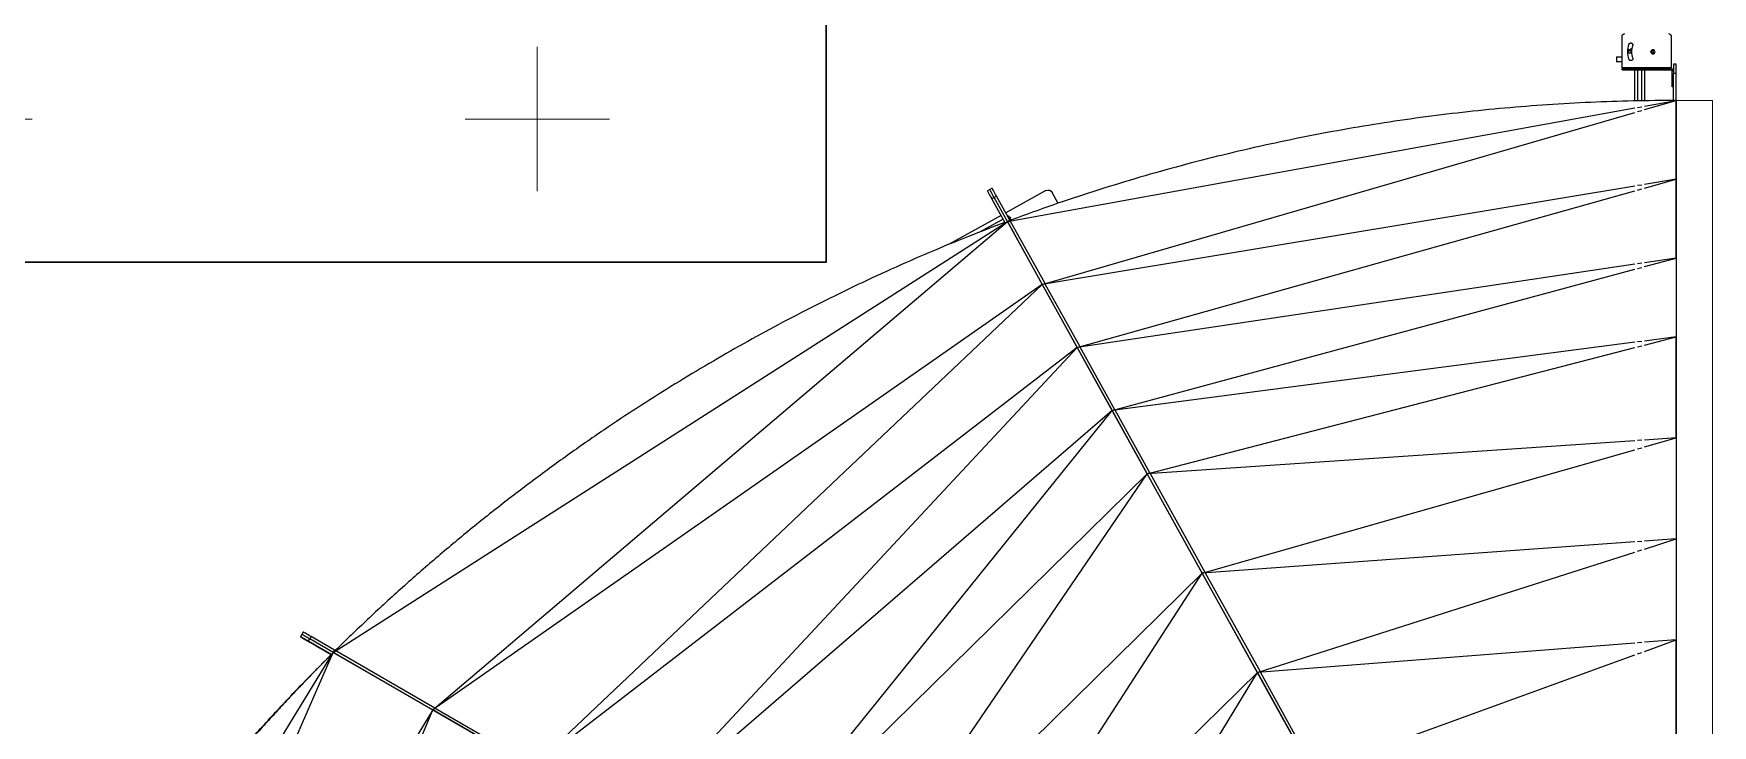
# Model space of a CAD drawing. Header units: millimetres. Extents: x 845401 to 948039, y 511594 to 550263.
# Drawn here: x 922749 to 924595, y 533928 to 534689 of the extents above; entities that cross this region are included whole.
import ezdxf

# ---------------------------------------------------------------- set-up
doc = ezdxf.new("R2010")
doc.units = ezdxf.units.MM
doc.layers.add('00', color=7, linetype='Continuous')
for name, color, linetype, lineweight in [('8101-0023040DXF_CONTINUOUS_LINE', 7, 'Continuous', 18), ('A-剖-0.10mm.......SECT-L01', 255, 'Continuous', 18), ('粗实线', 7, 'Continuous', 30)]:
    doc.layers.add(name, color=color, linetype=linetype, lineweight=lineweight)

# ---------------------------------------------------------------- blocks, each defined once
blk = doc.blocks.new('G$C0940C817')
at = {"linetype": 'Continuous', "lineweight": 25}
for p, q in [((242, 1530.5), (761.6, 683.3)), ((391.5, 1530.5), (763.1, 680.8)), ((872.6, 743.9), (392, 1530.5)), ((541.4, 1530.5), (872.6, 743.9)), ((2143.2, 1358.6), (1658.4, 484)), ((2240.2, 333.5), (2240.2, 1333.5)), ((1525.7, 1121), (1779.6, 702.6)), ((1779.6, 702.6), (1417.4, 1058.5)), ((1417.4, 1058.5), (1719, 593.3)), ((1719, 593.3), (1309.2, 996)), ((1309.2, 996), (1658.4, 484)), ((1200.9, 933.5), (763.1, 680.8)), ((1200.9, 933.5), (1619.9, 414.6)), ((1658.4, 484), (1200.9, 933.5)), ((1091.5, 870.3), (1581.5, 345.2)), ((1619.9, 414.6), (1091.5, 870.3)), ((982, 807.1), (872.6, 743.9)), ((875.3, 742), (984.3, 805)), ((982, 807.1), (1543, 275.9)), ((1581.5, 345.2), (982, 807.1)), ((1779.6, 702.6), (1840.2, 811.9)), ((1843, 810.9), (1782.9, 702.4)), ((1840.2, 811.9), (2194.7, 683.3)), ((2240.2, 777.9), (2240.2, 666.8)), ((763.1, 680.8), (872.6, 743.9)), ((875, 741.9), (766, 678.9)), ((872.6, 743.9), (1504.6, 206.5)), ((1543, 275.9), (872.6, 743.9)), ((872.6, 743.9), (875, 741.9)), ((875.3, 742), (872.6, 743.9)), ((875, 741.9), (875.3, 742)), ((1779.6, 702.6), (1719, 593.3)), ((2194.7, 670.4), (1779.6, 702.6)), ((1779.6, 702.6), (2194.7, 570.2)), ((1782.9, 702.4), (1779.6, 702.6)), ((1779.6, 702.6), (1782.5, 701.7)), ((1782.5, 701.7), (1782.9, 702.4)), ((761.6, 683.3), (735.7, 668.3)), ((761.6, 683.3), (761.6, 683.3)), ((761.6, 683.3), (763.1, 680.8)), ((1722.3, 593), (1782.5, 701.7)), ((735.7, 668.3), (737.2, 665.8)), ((763.1, 680.8), (737.2, 665.8)), ((738.7, 663.2), (737.2, 665.8)), ((750.8, 677.1), (737.8, 669.6)), ((764.6, 678.2), (738.7, 663.2)), ((741, 671.5), (746.2, 674.5)), ((743.1, 672.6), (748.3, 675.6)), ((744.3, 673.3), (761, 683)), ((763.1, 680.8), (1504.6, 206.5)), ((763.1, 680.8), (763.1, 680.8)), ((764.6, 678.2), (763.1, 680.8)), ((764.6, 678.2), (763.1, 680.8)), ((763.1, 680.8), (766, 678.9)), ((765.4, 678.6), (764.6, 678.2)), ((764.6, 678.2), (764.6, 678.2)), ((2197.7, 682.3), (2202.3, 680.6)), ((2202.3, 669.8), (2197.7, 670.1)), ((2205.3, 679.5), (2240.2, 666.8)), ((2240.2, 666.8), (2205.3, 669.5)), ((2240.2, 555.7), (2240.2, 666.8)), ((728.5, 660.8), (727, 663.3)), ((730, 658.2), (728.5, 660.8)), ((1719, 593.3), (1658.4, 484)), ((1661.7, 483.7), (1721.9, 592.4)), ((2194.7, 559), (1719, 593.3)), ((1719, 593.3), (2194.7, 457.6)), ((1722.3, 593), (1719, 593.3)), ((1719, 593.3), (1721.9, 592.4)), ((1721.9, 592.4), (1722.3, 593)), ((2197.7, 569.3), (2202.3, 567.8)), ((2202.3, 558.5), (2197.7, 558.8)), ((2205.3, 566.9), (2240.2, 555.7)), ((2240.2, 555.7), (2205.3, 558.2)), ((2240.2, 444.6), (2240.2, 555.7)), ((1658.4, 484), (1504.6, 206.5)), ((1619.9, 414.6), (1658.4, 484)), ((1661.4, 483.2), (1623.1, 414.2)), ((1658.4, 484), (2194.7, 345.3)), ((2194.7, 447.7), (1658.4, 484)), ((1658.4, 484), (1661.4, 483.2)), ((1661.7, 483.7), (1658.4, 484)), ((1661.7, 483.7), (1661.4, 483.2)), ((2197.7, 456.7), (2202.3, 455.4)), ((2202.3, 447.2), (2197.7, 447.5)), ((2205.3, 454.6), (2240.2, 444.6)), ((2240.2, 444.6), (2205.3, 447)), ((2240.2, 444.6), (2240.2, 333.5)), ((1581.5, 345.2), (1619.9, 414.6)), ((1622.9, 413.8), (1584.7, 344.8)), ((1619.9, 414.6), (2194.7, 259.1)), ((2194.7, 339.5), (1619.9, 414.6)), ((1619.9, 414.6), (1622.9, 413.8)), ((1623.1, 414.2), (1619.9, 414.6)), ((1622.9, 413.8), (1623.1, 414.2)), ((1543, 275.9), (1581.5, 345.2)), ((1584.5, 344.4), (1546.2, 275.4)), ((1581.5, 345.2), (2194.7, 173)), ((2194.7, 253.6), (1581.5, 345.2)), ((1581.5, 345.2), (1584.5, 344.4)), ((1584.7, 344.8), (1581.5, 345.2)), ((1584.7, 344.8), (1584.5, 344.4)), ((2197.7, 344.5), (2202.3, 343.3)), ((2202.3, 338.5), (2197.7, 339.1)), ((2205.3, 342.5), (2240.2, 333.5)), ((2240.2, 333.5), (2205.3, 338.1)), ((2240.2, 73.5), (2240.2, 333.5)), ((2240.2, 246.8), (2240.2, 333.5)), ((1504.6, 206.5), (1543, 275.9)), ((1546, 275), (1507.7, 206)), ((1543, 275.9), (2194.7, 86.7)), ((2194.7, 167.7), (1543, 275.9)), ((1543, 275.9), (1546, 275)), ((1546.2, 275.4), (1543, 275.9)), ((1546.2, 275.4), (1546, 275)), ((2197.7, 258.3), (2202.3, 257.1)), ((2202.3, 252.5), (2197.7, 253.2)), ((2205.3, 256.3), (2240.2, 246.8)), ((2240.2, 246.8), (2205.3, 252)), ((2240.2, 246.8), (2240.2, 160.2)), ((1497.6, 200.1), (1440, 232.1)), ((1499.8, 204.1), (1473.9, 218.4)), ((1502, 208), (1487.4, 181.8)), ((1504.6, 206.5), (1490.1, 180.3)), ((1507.2, 205.1), (1492.7, 178.8)), ((1502, 208), (1504.6, 206.5)), ((1504.6, 206.5), (2194.7, 81.7)), ((1507.2, 205.1), (1504.6, 206.5)), ((1504.6, 206.5), (1507.7, 206)), ((1506.5, 203.8), (1507.8, 203)), ((1507.4, 205.5), (1507.2, 205.1)), ((1508.9, 205), (1507.8, 203)), ((1547, 172.7), (1502.9, 197.2)), ((1507.8, 203), (1507.3, 202.2)), ((1560.5, 186.7), (1553.8, 174.7)), ((1485.2, 171.6), (1482.6, 173)), ((1487.8, 170.1), (1485.2, 171.6)), ((1487.4, 181.8), (1490.1, 180.3)), ((1492.7, 178.8), (1490.1, 180.3)), ((1553.8, 174.7), (1553.5, 174.1)), ((2197.7, 172.1), (2202.3, 170.8)), ((2202.3, 166.5), (2197.7, 167.2)), ((2205.3, 170), (2240.2, 160.2)), ((2240.2, 160.2), (2205.3, 166)), ((2240.2, 160.2), (2240.2, 73.5)), ((2194.7, 74), (2194.7, 40)), ((2197.7, 85.8), (2202.3, 84.5)), ((2197.7, 81.2), (2202.3, 80.4)), ((2197.7, 40), (2197.7, 74)), ((2202.3, 73.9), (2202.3, 40)), ((2205.3, 83.6), (2240.2, 73.5)), ((2205.3, 79.8), (2240.2, 73.5)), ((2205.3, 40), (2205.3, 73.9)), ((2235.7, 58.5), (2235.7, 55.5)), ((2237.2, 58.5), (2235.7, 58.5)), ((2235.7, 55.5), (2237.2, 55.5)), ((2235.7, 55.5), (2235.7, 41)), ((2237.2, 73.5), (2237.2, 43.5)), ((2237.2, 73.5), (2240.2, 73.5)), ((2240.2, 73.5), (2240.2, 43.5)), ((2183.7, 40), (2180.7, 40)), ((2180.7, 40), (2234.7, 40)), ((2180.7, 40), (2180.7, 38.5)), ((2180.7, 38.5), (2183.7, 38.5)), ((2180.7, 37.5), (2180.7, 38.5)), ((2180.7, 38.5), (2234.7, 38.5)), ((2234.7, 37.5), (2180.7, 37.5)), ((2180.7, 37.5), (2180.7, 3)), ((2183.7, 38.5), (2183.7, 40)), ((2183.7, 40), (2234.7, 40)), ((2183.7, 38.5), (2234.7, 38.5)), ((2234.7, 40), (2234.7, 38.5)), ((2234.7, 38.5), (2234.7, 37.5)), ((2234.7, 38.5), (2234.7, 37.5)), ((2234.7, 3), (2234.7, 37.5)), ((2235.7, 41), (2237.2, 41)), ((2237.2, 40.5), (2237.1, 40.5)), ((2237.2, 43.5), (2240.2, 43.5)), ((2237.2, 33.5), (2237.2, 43.5)), ((2240.2, 43.5), (2240.2, 33.5)), ((2180.7, 30.9), (2174.5, 30.9)), ((2174.5, 28.3), (2174.5, 30.9)), ((2174.5, 25.7), (2174.5, 28.3)), ((2174.5, 25.7), (2180.7, 25.7)), ((2188.2, 28.2), (2188.6, 28.8)), ((2240.2, 33.5), (2237.2, 33.5)), ((2191.7, 17), (2189.5, 17))]:
    blk.add_line(p, q, dxfattribs=at)
at = {"color": 4}
blk.add_lwpolyline([(2240.2, 73.5), (2240.2, 1333.5), (2280.2, 1333.5), (2280.2, 73.5)], close=True, dxfattribs=at)
at = {"linetype": 'Continuous', "lineweight": 25, "flags": 128}
for points in [[(744.3, 673.3), (741.9, 671.9), (739.4, 670.5), (737.1, 669.2), (735, 667.9), (733, 666.8), (731.2, 665.8), (729.8, 664.9), (728.6, 664.3), (727.7, 663.8), (727.2, 663.5), (727, 663.3)], [(727, 663.3), (727.2, 663.4), (727.7, 663.7), (728.5, 664.2), (729.5, 664.8), (730.9, 665.6), (732.4, 666.4), (734, 667.4), (735.7, 668.3)], [(737.2, 665.8), (735.5, 664.8), (733.9, 663.8), (732.4, 663), (731, 662.2), (730, 661.6), (729.2, 661.1), (728.7, 660.8), (728.5, 660.8)], [(737.2, 665.8), (735.5, 664.8), (733.9, 663.8), (732.4, 663), (731, 662.2), (730, 661.6), (729.2, 661.1), (728.7, 660.8), (728.5, 660.8)], [(737.8, 669.6), (736.6, 668.9), (735.5, 668.2), (734.5, 667.7), (733.7, 667.2), (733.2, 666.9), (733.1, 666.8), (733.2, 666.9), (733.7, 667.2), (734.5, 667.7), (735.5, 668.2), (736.6, 668.9), (737.8, 669.6)], [(737.8, 669.6), (736.6, 668.9), (735.5, 668.2), (734.5, 667.7), (733.7, 667.2), (733.2, 666.9), (733.1, 666.8), (733.2, 666.9), (733.7, 667.2), (734.5, 667.7), (735.5, 668.2), (736.6, 668.9), (737.8, 669.6)], [(737.8, 669.6), (736.6, 668.9), (735.5, 668.2), (734.5, 667.7), (733.7, 667.2), (733.2, 666.9), (733.1, 666.8), (733.2, 666.9), (733.7, 667.2), (734.5, 667.7), (735.5, 668.2), (736.6, 668.9), (737.8, 669.6)], [(750.8, 677.1), (752.1, 677.8), (753.2, 678.5), (754.2, 679), (754.9, 679.5), (755.4, 679.8), (755.6, 679.8), (755.4, 679.8), (754.9, 679.5), (754.2, 679), (753.2, 678.5), (752.1, 677.8), (750.8, 677.1)], [(750.8, 677.1), (752.1, 677.8), (753.2, 678.5), (754.2, 679), (754.9, 679.5), (755.4, 679.8), (755.6, 679.8), (755.4, 679.8), (754.9, 679.5), (754.2, 679), (753.2, 678.5), (752.1, 677.8), (750.8, 677.1)], [(750.8, 677.1), (752.1, 677.8), (753.2, 678.5), (754.2, 679), (754.9, 679.5), (755.4, 679.8), (755.6, 679.8), (755.4, 679.8), (754.9, 679.5), (754.2, 679), (753.2, 678.5), (752.1, 677.8), (750.8, 677.1)], [(738.7, 663.2), (737, 662.2), (735.4, 661.2), (733.9, 660.4), (732.5, 659.6), (731.5, 659), (730.7, 658.5), (730.2, 658.2), (730, 658.2)], [(1482.6, 173), (1482.7, 173.2), (1483, 173.7), (1483.4, 174.5), (1484, 175.6), (1484.7, 176.9), (1485.6, 178.4), (1486.5, 180), (1487.4, 181.8)], [(1490.1, 180.3), (1489.1, 178.6), (1488.2, 177), (1487.4, 175.4), (1486.6, 174.1), (1486, 173), (1485.6, 172.2), (1485.3, 171.7), (1485.2, 171.6)], [(1490.1, 180.3), (1489.1, 178.6), (1488.2, 177), (1487.4, 175.4), (1486.6, 174.1), (1486, 173), (1485.6, 172.2), (1485.3, 171.7), (1485.2, 171.6)], [(1492.7, 178.8), (1491.7, 177.1), (1490.8, 175.5), (1490, 174), (1489.3, 172.7), (1488.7, 171.6), (1488.2, 170.8), (1487.9, 170.3), (1487.8, 170.1)]]:
    blk.add_lwpolyline(points, dxfattribs=at)
at = {"linetype": 'Continuous', "lineweight": 25}
for centre, radius in [((2189.3, 20), 1.5), ((2214.7, 20), 2.25), ((2214.7, 20), 1.5)]:
    blk.add_circle(centre, radius, dxfattribs=at)
for centre, radius, start, end in [((1501.3, 206.7), 7.5, 294.1294, 331), ((1549.5, 177.1), 5, 241, 331), ((2234.7, 41), 1, 269.9999, 360), ((2234.7, 41), 2.5, 269.9999, 360), ((2234.7, 41), 1, 269.9999, 323.5087), ((2234.7, 41), 2.5, 323.5087, 360), ((2214.7, 20), 27.7, 162.8259, 197.1741), ((2214.7, 20), 27.7, 162.8259, 197.1741), ((2189.3, 20), 1.5, 143.5088, 269.9999), ((2190.4, 27.5), 2.25, 342.8259, 162.8259), ((2189.3, 20), 1.5, 269.9999, 323.5088), ((2214.7, 20), 23.2, 162.8259, 197.1741), ((2214.7, 20), 2.25, 143.5088, 269.9999), ((2214.7, 20), 1.5, 143.5088, 323.5088), ((2214.7, 20), 2.25, 269.9999, 323.5088), ((2183.7, 3), 3, 180, 269.9999), ((2189.5, 20), 3, 217.1704, 269.9999), ((2190.4, 12.5), 2.25, 197.1741, 17.1741), ((2190.4, 12.5), 2.25, 197.1741, 323.5088), ((2231.7, 3), 3, 269.9999, 360), ((2231.7, 3), 3, 323.5088, 360)]:
    blk.add_arc(centre, radius, start, end, dxfattribs=at)
for points, knots in [([(761, 682.9), (760.7, 683.2), (760.1, 683.8), (759.1, 684.8), (758.1, 685.8), (757.1, 686.8), (756.2, 687.7), (755.3, 688.6), (754.3, 689.6), (753.2, 690.8), (751.3, 692.6), (748.9, 695), (746, 698), (740.1, 704), (731.8, 712.7), (720.8, 724.1), (709.3, 736.4), (696.7, 750), (683.1, 764.9), (669.2, 780.5), (655.1, 796.6), (641, 813.1), (627.4, 829.3), (614.5, 844.9), (604.1, 857.8), (595.9, 868.1), (589.5, 876.2), (582.9, 884.7), (575.8, 893.9), (569.4, 902.3), (563.7, 909.8), (559, 916.1), (554.4, 922.3), (550.1, 928.1), (546.1, 933.5), (541.6, 939.7), (536.2, 947.1), (529.8, 956.1), (522.9, 965.9), (515.7, 976.1), (508.5, 986.6), (501.4, 997.1), (495.5, 1005.8), (490.8, 1012.8), (487.5, 1017.8), (484.5, 1022.3), (481.6, 1026.7), (478.6, 1031.4), (475.3, 1036.5), (471.7, 1042.1), (467.9, 1048.1), (464, 1054.2), (460, 1060.5), (456.1, 1066.8), (452.3, 1072.9), (448.9, 1078.5), (445.9, 1083.4), (443.1, 1088), (440.1, 1093), (436.5, 1099), (432.2, 1106.3), (428.1, 1113.2), (424.3, 1119.6), (421.2, 1125.1), (418.2, 1130.3), (415.7, 1134.6), (413.8, 1138), (412.1, 1140.9), (410.4, 1144), (408.4, 1147.5), (405.9, 1152), (403.1, 1157.1), (400.1, 1162.4), (397.2, 1167.8), (394.2, 1173.3), (390.9, 1179.3), (387.5, 1185.7), (383.9, 1192.5), (380, 1199.8), (376.3, 1206.8), (372.9, 1213.5), (369.8, 1219.5), (366.8, 1225.4), (364, 1230.9), (361.6, 1235.7), (359.7, 1239.6), (357.9, 1243.2), (356.2, 1246.7), (354.1, 1250.8), (352, 1255.3), (349.6, 1260), (347.4, 1264.7), (345.2, 1269.2), (342.9, 1274), (340.3, 1279.5), (337.3, 1285.9), (334.3, 1292.5), (331, 1299.5), (327.6, 1307), (323.9, 1315.1), (320.4, 1323.1), (316.9, 1330.9), (313.3, 1339.1), (310, 1346.7), (307.2, 1353.5), (304.9, 1358.8), (302.8, 1363.9), (300.7, 1368.9), (298.4, 1374.4), (296.1, 1380), (293.9, 1385.4), (291.8, 1390.7), (289.6, 1396), (287.3, 1401.8), (284.8, 1408.1), (282, 1415.2), (279.4, 1422.2), (276.9, 1428.5), (275, 1433.7), (273.3, 1438.1), (271.9, 1441.9), (270.6, 1445.4), (269.2, 1449.1), (268.2, 1451.8), (267.7, 1453.2)], [0, 0, 0, 0, 0.002584, 0.006242, 0.008633, 0.010627, 0.012268, 0.01364, 0.014878, 0.016733, 0.018981, 0.023318, 0.028008, 0.032995, 0.051262, 0.068177, 0.085685, 0.107305, 0.12977, 0.152516, 0.17665, 0.200544, 0.224102, 0.246454, 0.267401, 0.27852, 0.289562, 0.301361, 0.313952, 0.327307, 0.336079, 0.344674, 0.353094, 0.361075, 0.368346, 0.375025, 0.385961, 0.398051, 0.410942, 0.424579, 0.438573, 0.452246, 0.465589, 0.472791, 0.479276, 0.485043, 0.490321, 0.496233, 0.502801, 0.51011, 0.517735, 0.525477, 0.533499, 0.541643, 0.549547, 0.55656, 0.56267, 0.568004, 0.573598, 0.581638, 0.590586, 0.600766, 0.607359, 0.614391, 0.621062, 0.626628, 0.630285, 0.633483, 0.637202, 0.64154, 0.646498, 0.653643, 0.660203, 0.666004, 0.673193, 0.680364, 0.687921, 0.696119, 0.705008, 0.714333, 0.721614, 0.728848, 0.736032, 0.74269, 0.748412, 0.753229, 0.756743, 0.760954, 0.765862, 0.77141, 0.776709, 0.782822, 0.787996, 0.792641, 0.799648, 0.807494, 0.815233, 0.822699, 0.832019, 0.841713, 0.851093, 0.859822, 0.869051, 0.879411, 0.886294, 0.892499, 0.898033, 0.903676, 0.909986, 0.916803, 0.922901, 0.928835, 0.934791, 0.941309, 0.948491, 0.95659, 0.965623, 0.972173, 0.978128, 0.983158, 0.987262, 0.990932, 0.995169, 1, 1, 1, 1]), ([(370.8, 1216.8), (379.1, 1201), (395.6, 1169.2), (421.9, 1122.5), (449.3, 1076.5), (477.8, 1031.2), (507.5, 986.7), (538.2, 943), (569.1, 901.4), (600.1, 861.7), (631.1, 823.9), (662.8, 786.9), (695.5, 750.7), (728.1, 715.9), (750.3, 693.7), (761, 683)], [0, 0, 0, 0, 0.080376, 0.160751, 0.241127, 0.321502, 0.401878, 0.482254, 0.562629, 0.636307, 0.709985, 0.783663, 0.857341, 0.931018, 1, 1, 1, 1]), ([(1501.8, 207.6), (1488.4, 212.7), (1460.7, 223.3), (1419, 240.5), (1376.8, 259), (1335, 278.4), (1293.5, 298.8), (1253.3, 319.7), (1214.3, 341), (1176.5, 362.7), (1139.1, 385.2), (1102.1, 408.4), (1064.2, 433.4), (1025.4, 460.3), (985.9, 489), (947, 518.7), (908.8, 549.3), (871.3, 580.8), (834.5, 613.2), (798.3, 646.4), (774.9, 669.3), (763.1, 680.8)], [0, 0, 0, 0, 0.048995, 0.101444, 0.153891, 0.206338, 0.258785, 0.311232, 0.360682, 0.410132, 0.459582, 0.509033, 0.558483, 0.613672, 0.668862, 0.724052, 0.779241, 0.834431, 0.889621, 0.94481, 1, 1, 1, 1]), ([(765.4, 678.6), (765.4, 678.6), (765.4, 678.6), (765.5, 678.7), (765.6, 678.7), (765.7, 678.7), (765.8, 678.8), (765.9, 678.9), (765.9, 678.9), (766, 678.9)], [0, 0, 0, 0, 0.1249525, 0.249829, 0.375045, 0.4999975, 0.624874, 0.7498265, 1, 1, 1, 1]), ([(2240.2, 73.5), (2224.4, 73.6), (2193, 73.8), (2145.9, 75.5), (2098.8, 78.1), (2051.8, 81.8), (2005.3, 86.5), (1959.1, 92.2), (1913.3, 98.9), (1867.7, 106.6), (1821.9, 115.4), (1776.1, 125.2), (1730.1, 136.2), (1684.4, 148.2), (1639, 161.2), (1593.9, 175.2), (1549, 190.3), (1519.4, 201.1), (1504.6, 206.5)], [0, 0, 0, 0, 0.06272, 0.1254401, 0.18816, 0.2508799, 0.3135999, 0.3751999, 0.4367999, 0.4984, 0.56, 0.6228572, 0.6857143, 0.7485713, 0.8114287, 0.8742856, 0.9371432, 1, 1, 1, 1]), ([(1507.4, 205.5), (1507.5, 205.5), (1507.5, 205.5), (1507.5, 205.6), (1507.6, 205.7), (1507.6, 205.7), (1507.6, 205.8), (1507.7, 205.9), (1507.7, 205.9), (1507.7, 206)], [0, 0, 0, 0, 0.125162, 0.250095, 0.375257, 0.50001, 0.624973, 0.750105, 1, 1, 1, 1])]:
    blk.add_open_spline(points, degree=3, knots=knots, dxfattribs=at)
blk = doc.blocks.new('螺旋滑槽3-1')
at = {"rotation": 180}
blk.add_blockref('G$C0940C817', (1175202.3, 1943851.7, 12.9), dxfattribs=at)
blk = doc.blocks.new('A$C61054E4C')
at = {"layer": '8101-0023040DXF_CONTINUOUS_LINE', "color": 2, "xscale": -1, "rotation": 270}
blk.add_blockref('螺旋滑槽3-1', (-1942170.6, -1172882.2, -12.9), dxfattribs=at)
blk = doc.blocks.new('C线')
at = {"rotation": 90.00000000000021}
blk.add_blockref('A$C61054E4C', (1006505, 471845.9), dxfattribs=at)
blk = doc.blocks.new('BC线平台')
at = {"layer": 'A-剖-0.10mm.......SECT-L01'}
h = blk.add_hatch(dxfattribs=at)
h.set_pattern_fill('CROSS', color=2, scale=50)
h.set_pattern_definition([(0, (691447.87, 341554.85), (317.5, 317.5), [158.75, -476.25]), (90, (691527.24, 341475.47), (-317.5, 317.5), [158.75, -476.25])])
h.paths.add_polyline_path([(791174.1, 370096.4), (802932, 370096.4), (802932, 366396.4), (791174.1, 366396.4)])
at = {"layer": '粗实线', "elevation": 1}
blk.add_lwpolyline([(791174.1, 370096.4), (802932, 370096.4), (802932, 366396.4), (791174.1, 366396.4)], close=True, dxfattribs=at)

msp = doc.modelspace()

# ---------------------------------------------------------------- block references
at = {"layer": '00'}
for name, p in [('BC线平台', (120688.3, 168041.3, -1)), ('C线', (-81869.8, 61162.2))]:
    msp.add_blockref(name, p, dxfattribs=at)

doc.saveas('drawing.dxf')
